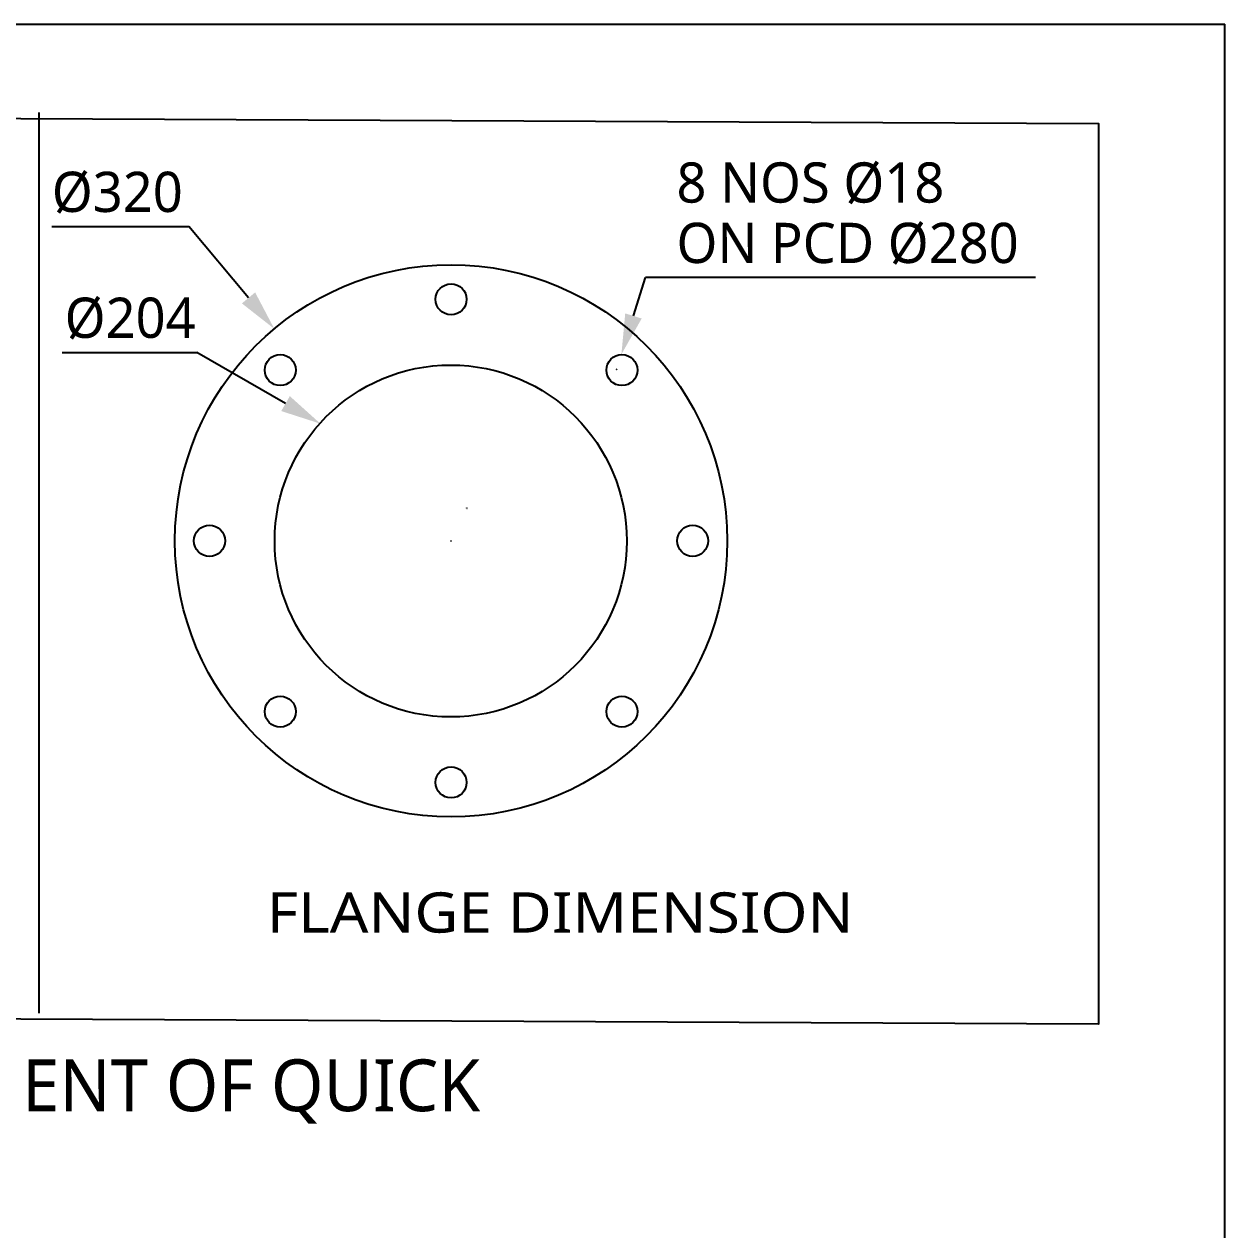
# Model space of a CAD drawing. Header units: millimetres. Extents: x 0 to 2800, y 0 to 1980.
# Drawn here: x 2104 to 2800, y 1281 to 1980 of the extents above; entities that cross this region are included whole.
import ezdxf
from ezdxf.enums import TextEntityAlignment as Align

# ---------------------------------------------------------------- set-up
doc = ezdxf.new("R2010")
doc.units = ezdxf.units.MM
doc.header["$LTSCALE"] = 154
doc.header["$PDMODE"] = 3
doc.header["$PDSIZE"] = 8
doc.layers.get('0').update_dxf_attribs({"linetype": 'CONTINUOUS'})
doc.layers.get('Defpoints').update_dxf_attribs({"linetype": 'CONTINUOUS'})
doc.styles.get("Standard").update_dxf_attribs({"font": 'msyh.ttc'})
doc.dimstyles.new('DIMSTYLE_3', dxfattribs={"dimtxt": 23.333333, "dimasz": 23.333333, "dimexe": 1.5, "dimexo": 1, "dimtad": 1, "dimdsep": 46, "dimtxsty": 'Standard', "dimblk": '_FILLED', "dimblk1": '_FILLED', "dimblk2": '_FILLED', "dimcen": 0.09, "dimazin": 2, "dimtp": 0.01, "dimtm": 0.01, "dimtfac": 1, "dimtofl": 0, "dimtmove": 0, "dimatfit": 1, "dimldrblk": '_FILLED', "dimfxl": 1, "dimtolj": 1, "dimarcsym": 0})

# ---------------------------------------------------------------- blocks, each defined once
blk = doc.blocks.new('_FILLED')
at = {"color": 0, "linetype": 'ByBlock'}
blk.add_solid([(0, 0), (-1, 0.214), (-1, -0.214)], dxfattribs=at)
blk = doc.blocks.new('*D177')
at = {"color": 0, "linetype": 'Continuous', "lineweight": -2}
for p in [(2120.26, 1862.69), (2234.23, 1821.31)]:
    blk.add_line(p, (2199.74, 1862.69), dxfattribs=at)
at = {"color": 0, "linetype": 'Continuous'}
for p, q in [((2351.52, 1680.48), (2351.7, 1680.48)), ((2351.61, 1680.39), (2351.61, 1680.57))]:
    blk.add_line(p, q, dxfattribs=at)
at = {"layer": 'Defpoints', "color": 0}
for p in [(2249.17, 1803.39), (2454.06, 1557.58)]:
    blk.add_point(p, dxfattribs=at)
at = {"color": 0, "linetype": 'ByBlock', "lineweight": -2, "xscale": 23.3333333333, "yscale": 23.3333333333, "zscale": 23.3333333333, "rotation": 309.8124427241772}
blk.add_blockref('_FILLED', (2249.17, 1803.39), dxfattribs=at)
at = {"color": 0, "insert": (2120.26, 1894.43), "char_height": 23.3333, "attachment_point": 1, "line_spacing_factor": 0.9}
blk.add_mtext('\\A1;%%c{\\A1;320}', dxfattribs=at)
blk = doc.blocks.new('*D178')
at = {"color": 0, "linetype": 'Continuous', "lineweight": -2}
for p in [(2457.29, 1810.84), (2690.3, 1833.1)]:
    blk.add_line(p, (2464.28, 1833.1), dxfattribs=at)
at = {"color": 0, "linetype": 'Continuous'}
for p, q in [((2447.53, 1779.99), (2447.71, 1779.99)), ((2447.62, 1779.9), (2447.62, 1780.08))]:
    blk.add_line(p, q, dxfattribs=at)
at = {"layer": 'Defpoints', "color": 0}
for p in [(2450.31, 1788.58), (2444.92, 1771.4)]:
    blk.add_point(p, dxfattribs=at)
at = {"color": 0, "linetype": 'ByBlock', "lineweight": -2, "xscale": 23.3333333333, "yscale": 23.3333333333, "zscale": 23.3333333333, "rotation": 252.5845423650801}
blk.add_blockref('_FILLED', (2450.31, 1788.58), dxfattribs=at)
at = {"color": 0, "insert": (2482.23, 1899.84), "char_height": 23.3333, "attachment_point": 1, "line_spacing_factor": 0.9}
blk.add_mtext('\\A1;8 NOS %%c{\\A1;18\\PON PCD %%c280}', dxfattribs=at)
blk = doc.blocks.new('*D180')
at = {"color": 0, "linetype": 'Continuous', "lineweight": -2}
for p in [(2126.25, 1789.72), (2255.69, 1760.04)]:
    blk.add_line(p, (2204.2, 1789.72), dxfattribs=at)
at = {"color": 0, "linetype": 'Continuous'}
for p, q in [((2360.72, 1699.44), (2360.9, 1699.44)), ((2360.81, 1699.35), (2360.81, 1699.53))]:
    blk.add_line(p, q, dxfattribs=at)
at = {"layer": 'Defpoints', "color": 0}
for p in [(2275.9, 1748.39), (2445.71, 1650.5)]:
    blk.add_point(p, dxfattribs=at)
at = {"color": 0, "linetype": 'ByBlock', "lineweight": -2, "xscale": 23.3333333333, "yscale": 23.3333333333, "zscale": 23.3333333333, "rotation": 330.0385556277861}
blk.add_blockref('_FILLED', (2275.9, 1748.39), dxfattribs=at)
at = {"color": 0, "insert": (2203.58, 1821.46), "char_height": 23.333, "attachment_point": 3, "line_spacing_factor": 0.9}
blk.add_mtext('\\A1;%%c204', dxfattribs=at)

msp = doc.modelspace()

# ---------------------------------------------------------------- linework, layer by layer
at = {"linetype": 'Continuous'}
for p in [(0, 1980), (2800, 0)]:
    msp.add_line(p, (2800, 1980), dxfattribs=at)
msp.add_line((2112.80241, 1928.69082), (2112.80241, 1406.66685))
msp.add_lwpolyline([(1352.7225, 1928.69082), (2726.80241, 1922.41563), (2726.80241, 1400.39167), (1352.7225, 1406.66685)], close=True)
for centre, radius in [((2351.61158, 1680.48398), 160), ((2351.61158, 1820.48398), 9), ((2252.61663, 1779.47893), 9), ((2450.60653, 1779.47893), 9), ((2211.61158, 1680.48398), 9), ((2491.61158, 1680.48398), 9), ((2252.61663, 1581.48903), 9), ((2450.60653, 1581.48903), 9), ((2351.61158, 1540.48398), 9)]:
    msp.add_circle(centre, radius, dxfattribs=at)
msp.add_circle((2351.43158, 1680.39398), 102)

# ---------------------------------------------------------------- texts
at = {"linetype": 'Continuous', "width": 1.09722}
msp.add_text('FLANGE DIMENSION', height=23.3333333, dxfattribs=at).set_placement((2244.80241, 1453.40365), (2584.81538, 1453.40365), align=Align.FIT)
at = {"insert": (1546.4395, 1379.89386), "char_height": 30, "width": 1478.2014896, "attachment_point": 1}
msp.add_mtext('OPTIONAL KIT FOR REPLACEMENT OF QUICK\\PCONNECTION TO FLANGE', dxfattribs=at)

# ---------------------------------------------------------------- dimensions: what is measured, and where the dimension line sits
at = {"linetype": 'Continuous'}
for p1, p2, text, picture, middle in [((2454.05582, 1557.58086), (2249.16733, 1803.3871), '%%c{\\A1;<>}', '*D177', (2158.55538, 1862.69031)), ((2444.92316, 1771.40257), (2450.31053, 1788.57744), '8 NOS %%c{\\A1;<>\\PON PCD %%c280}', '*D178', (2586.26389, 1833.10489)), ((2445.71062, 1650.50068), (2275.90373, 1748.38644), '%%c204', '*D180', (2164.91483, 1789.72015))]:
    dim = msp.add_diameter_dim_2p(p1=p1, p2=p2, text=text, dimstyle='DIMSTYLE_3', override={"dimtih": 1, "dimtoh": 1, "dimpost": '<>', "dimtxsty": 'Standard'}, dxfattribs=at)
    dim.commit()
    dim.dimension.update_dxf_attribs({"geometry": picture, "text_midpoint": middle, "dimtype": 163})

doc.saveas('drawing.dxf')
